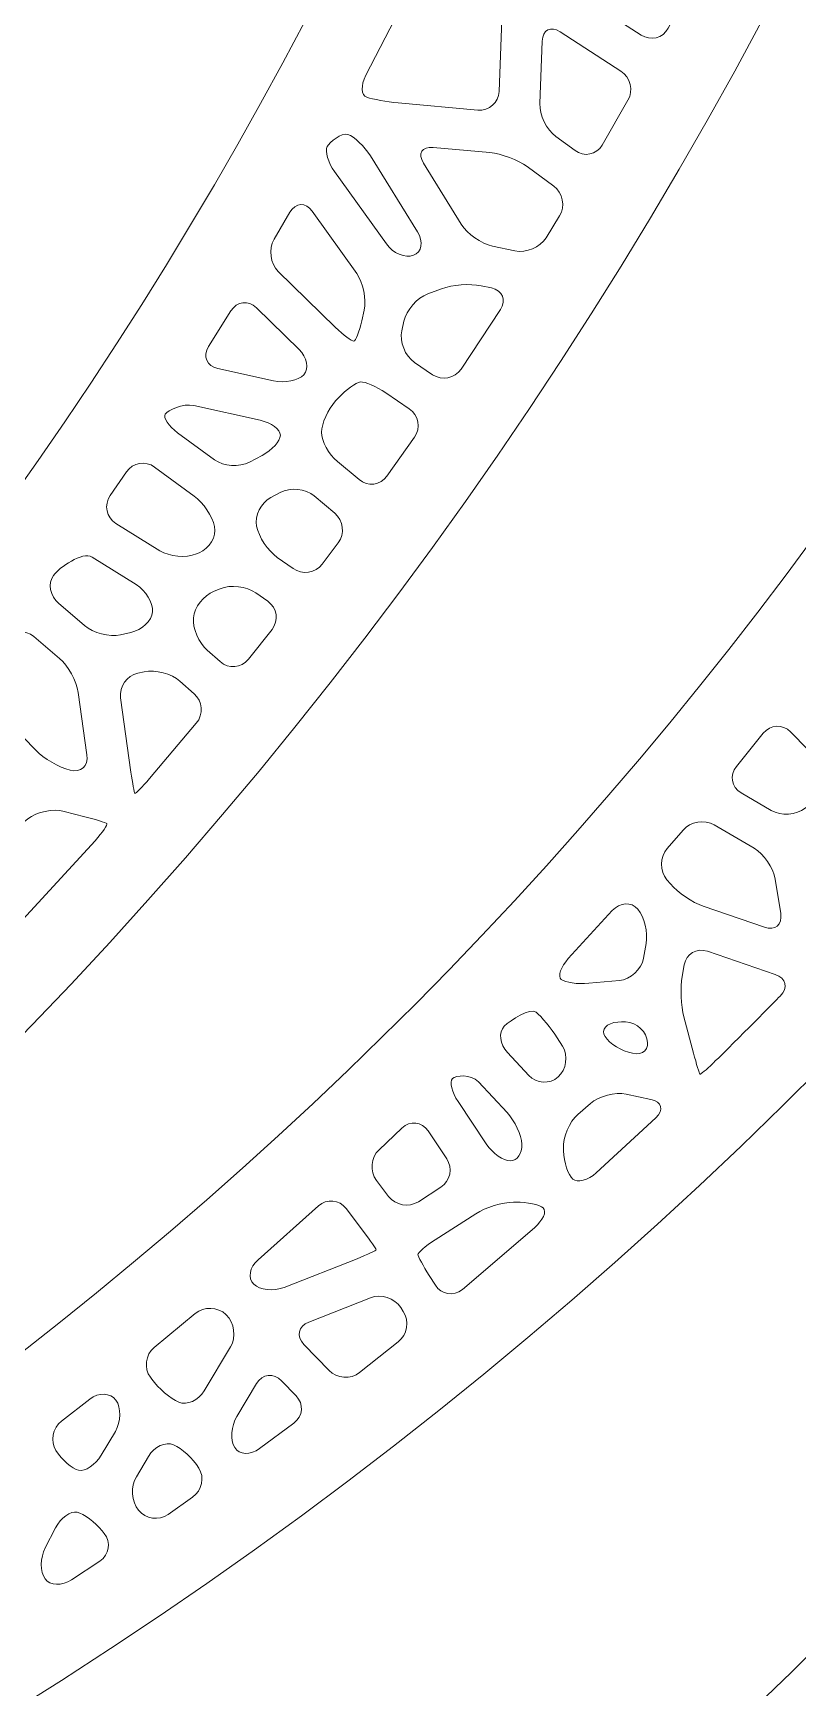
# Model space of a CAD drawing. Header units: inches. Extents: x 8 to 818, y -635 to -10.
# Drawn here: x 628.6 to 680.9, y -411.2 to -298 of the extents above; entities that cross this region are included whole.
import ezdxf

# ---------------------------------------------------------------- set-up
doc = ezdxf.new("R2010")
doc.units = ezdxf.units.IN
doc.header["$MEASUREMENT"] = 0
doc.layers.add('Calque 1', color=7, linetype='Continuous')

# ---------------------------------------------------------------- blocks, each defined once
blk = doc.blocks.new('block 2')
at = {"layer": 'Calque 1', "color": 179, "lineweight": 5, "true_color": 0x262425}
for points, knots in [([(715.86, -64), (715.86, -64), (726.82, -66.29), (726.82, -66.29), (727.36, -66.4), (727.7, -66.93), (727.59, -67.48), (727.59, -67.48), (727.39, -68.45), (727.39, -68.45), (727.27, -68.99), (726.74, -69.34), (726.2, -69.23), (726.2, -69.23), (717.2, -67.34), (717.2, -67.34), (769.2, -199.6), (711.01, -353.81), (579.16, -418.55), (579.16, -418.55), (584.06, -419.58), (584.06, -419.58), (584.61, -419.69), (584.95, -420.22), (584.84, -420.76), (584.84, -420.76), (584.63, -421.74), (584.63, -421.74), (584.52, -422.28), (583.99, -422.63), (583.45, -422.51), (583.45, -422.51), (574.72, -420.69), (574.72, -420.69), (571.92, -422), (569.1, -423.28), (566.24, -424.51), (562.3, -426.21), (560.36, -430.67), (561.85, -434.69), (561.85, -434.69), (561.9, -434.84), (561.9, -434.84), (563.44, -439), (568.05, -441.15), (572.21, -439.61), (738.97, -377.87), (817.84, -186.1), (744.29, -23.11), (739.77, -12.97), (726.88, -9.8), (716.32, -15.85), (716.32, -15.85), (716.32, -15.85), (716.32, -15.85), (705.75, -21.91), (701.37, -33.6), (705.82, -42.17), (709.52, -49.36), (712.86, -56.64), (715.86, -64)], [0, 0, 0, 0, 1, 1, 1, 2, 2, 2, 3, 3, 3, 4, 4, 4, 5, 5, 5, 6, 6, 6, 7, 7, 7, 8, 8, 8, 9, 9, 9, 10, 10, 10, 11, 11, 11, 12, 12, 12, 13, 13, 13, 14, 14, 14, 15, 15, 15, 16, 16, 16, 17, 17, 17, 18, 18, 18, 19, 19, 19, 20, 20, 20, 20]), ([(682.71, -348.18), (683.25, -348.74), (683.2, -349.58), (682.59, -350.06), (682.59, -350.06), (681.38, -351.01), (681.38, -351.01), (680.77, -351.49), (679.72, -351.56), (679.05, -351.17), (679.05, -351.17), (676.99, -349.96), (676.99, -349.96), (676.32, -349.56), (676.17, -348.75), (676.67, -348.15), (676.67, -348.15), (678.5, -345.89), (678.5, -345.89), (678.99, -345.29), (679.83, -345.24), (680.37, -345.8), (680.37, -345.8), (682.71, -348.18), (682.71, -348.18)], [0, 0, 0, 0, 1, 1, 1, 2, 2, 2, 3, 3, 3, 4, 4, 4, 5, 5, 5, 6, 6, 6, 7, 7, 7, 8, 8, 8, 8]), ([(677.88, -353.75), (678.54, -354.14), (679.19, -355.09), (679.32, -355.86), (679.32, -355.86), (679.7, -358.22), (679.7, -358.22), (679.82, -358.99), (679.32, -359.41), (678.59, -359.16), (678.59, -359.16), (674.4, -357.72), (674.4, -357.72), (673.67, -357.47), (672.66, -356.78), (672.16, -356.19), (672.16, -356.19), (671.92, -355.91), (671.92, -355.91), (671.42, -355.31), (671.43, -354.35), (671.94, -353.76), (671.94, -353.76), (673.02, -352.51), (673.02, -352.51), (673.52, -351.92), (674.48, -351.76), (675.15, -352.15), (675.15, -352.15), (677.88, -353.75), (677.88, -353.75)], [0, 0, 0, 0, 1, 1, 1, 2, 2, 2, 3, 3, 3, 4, 4, 4, 5, 5, 5, 6, 6, 6, 7, 7, 7, 8, 8, 8, 9, 9, 9, 10, 10, 10, 10]), ([(669.93, -357.92), (670.37, -358.45), (670.62, -359.5), (670.49, -360.27), (670.49, -360.27), (670.31, -361.28), (670.31, -361.28), (670.18, -362.04), (669.43, -362.73), (668.66, -362.8), (668.66, -362.8), (666.58, -362.99), (666.58, -362.99), (665.8, -363.06), (664.96, -362.94), (664.69, -362.73), (664.43, -362.51), (664.65, -361.87), (665.17, -361.3), (665.17, -361.3), (668.18, -358.02), (668.18, -358.02), (668.7, -357.44), (669.49, -357.4), (669.93, -357.92)], [0, 0, 0, 0, 1, 1, 1, 2, 2, 2, 3, 3, 3, 4, 4, 4, 5, 5, 5, 6, 6, 6, 7, 7, 7, 8, 8, 8, 8]), ([(679.33, -362.39), (680.06, -362.64), (680.22, -363.3), (679.67, -363.86), (679.67, -363.86), (677.15, -366.42), (675.46, -368.08), (675.05, -368.47), (675.05, -368.47), (675.05, -368.47), (674.61, -368.91), (674.21, -369.23), (674.17, -369.2), (674.13, -369.17), (673.93, -368.52), (673.74, -367.77), (673.74, -367.77), (673.07, -365.28), (673.07, -365.28), (672.87, -364.53), (672.82, -363.29), (672.96, -362.52), (672.96, -362.52), (673.1, -361.73), (673.1, -361.73), (673.23, -360.97), (673.94, -360.55), (674.68, -360.8), (674.68, -360.8), (679.33, -362.39), (679.33, -362.39)], [0, 0, 0, 0, 1, 1, 1, 2, 2, 2, 3, 3, 3, 4, 4, 4, 5, 5, 5, 6, 6, 6, 7, 7, 7, 8, 8, 8, 9, 9, 9, 10, 10, 10, 10]), ([(662.96, -364.96), (663.34, -365.27), (663.99, -366.06), (664.41, -366.72), (664.41, -366.72), (664.77, -367.29), (664.77, -367.29), (665.18, -367.95), (665.04, -368.9), (664.47, -369.4), (663.9, -369.91), (662.99, -369.85), (662.46, -369.29), (662.46, -369.29), (661, -367.72), (661, -367.72), (660.47, -367.16), (660.38, -366.35), (660.79, -365.92), (661.2, -365.5), (662.58, -364.65), (662.96, -364.96)], [0, 0, 0, 0, 1, 1, 1, 2, 2, 2, 3, 3, 3, 4, 4, 4, 5, 5, 5, 6, 6, 6, 7, 7, 7, 7]), ([(670.55, -366.78), (670.74, -367.48), (670.29, -367.94), (669.56, -367.78), (668.83, -367.63), (667.98, -367.11), (667.68, -366.64), (667.39, -366.16), (667.77, -365.71), (668.55, -365.64), (668.55, -365.64), (668.8, -365.62), (668.8, -365.62), (669.58, -365.55), (670.36, -366.07), (670.55, -366.78)], [0, 0, 0, 0, 1, 1, 1, 2, 2, 2, 3, 3, 3, 4, 4, 4, 5, 5, 5, 5]), ([(660.98, -371.83), (661.51, -372.4), (661.96, -373.37), (661.99, -374), (662.02, -374.62), (661.66, -375.14), (661.2, -375.14), (660.73, -375.15), (659.99, -374.63), (659.56, -373.98), (659.56, -373.98), (657.63, -371.08), (657.63, -371.08), (657.2, -370.44), (657.02, -369.73), (657.24, -369.51), (657.46, -369.3), (658.49, -369.17), (659.02, -369.73), (659.02, -369.73), (660.98, -371.83), (660.98, -371.83)], [0, 0, 0, 0, 1, 1, 1, 2, 2, 2, 3, 3, 3, 4, 4, 4, 5, 5, 5, 6, 6, 6, 7, 7, 7, 7]), ([(670.81, -370.93), (671.57, -371.09), (671.73, -371.66), (671.16, -372.19), (671.16, -372.19), (667.08, -375.95), (667.08, -375.95), (666.51, -376.47), (665.78, -376.67), (665.47, -376.38), (665.16, -376.1), (664.87, -375.24), (664.84, -374.46), (664.84, -374.46), (664.83, -374.3), (664.83, -374.3), (664.8, -373.53), (665.24, -372.47), (665.83, -371.96), (665.83, -371.96), (666.68, -371.22), (666.68, -371.22), (667.27, -370.7), (668.37, -370.42), (669.13, -370.58), (669.13, -370.58), (670.81, -370.93), (670.81, -370.93)], [0, 0, 0, 0, 1, 1, 1, 2, 2, 2, 3, 3, 3, 4, 4, 4, 5, 5, 5, 6, 6, 6, 7, 7, 7, 8, 8, 8, 9, 9, 9, 9]), ([(656.85, -374.99), (657.28, -375.64), (657.1, -376.51), (656.44, -376.93), (656.44, -376.93), (654.91, -377.93), (654.91, -377.93), (654.26, -378.35), (653.34, -378.18), (652.87, -377.57), (652.87, -377.57), (652.04, -376.47), (652.04, -376.47), (651.58, -375.85), (651.65, -374.91), (652.22, -374.38), (652.22, -374.38), (653.78, -372.89), (653.78, -372.89), (654.34, -372.36), (655.15, -372.45), (655.58, -373.09), (655.58, -373.09), (656.85, -374.99), (656.85, -374.99)], [0, 0, 0, 0, 1, 1, 1, 2, 2, 2, 3, 3, 3, 4, 4, 4, 5, 5, 5, 6, 6, 6, 7, 7, 7, 8, 8, 8, 8]), ([(651.16, -379.98), (651.63, -380.6), (652.02, -381.15), (652.02, -381.21), (652.03, -381.26), (651.44, -381.54), (650.72, -381.83), (650.72, -381.83), (645.73, -383.79), (645.73, -383.79), (645.01, -384.07), (644.07, -383.97), (643.65, -383.57), (643.23, -383.16), (643.36, -382.41), (643.94, -381.9), (643.94, -381.9), (648.07, -378.22), (648.07, -378.22), (648.64, -377.7), (649.5, -377.78), (649.96, -378.4), (649.96, -378.4), (651.16, -379.98), (651.16, -379.98)], [0, 0, 0, 0, 1, 1, 1, 2, 2, 2, 3, 3, 3, 4, 4, 4, 5, 5, 5, 6, 6, 6, 7, 7, 7, 8, 8, 8, 8]), ([(663.45, -378.36), (663.71, -378.6), (663.44, -379.2), (662.85, -379.71), (662.85, -379.71), (657.92, -383.93), (657.92, -383.93), (657.32, -384.42), (656.49, -384.3), (656.08, -383.64), (656.08, -383.64), (655.65, -382.97), (655.65, -382.97), (655.24, -382.32), (654.89, -381.68), (654.88, -381.55), (654.87, -381.42), (655.39, -380.97), (656.05, -380.55), (656.05, -380.55), (658.84, -378.75), (658.84, -378.75), (659.49, -378.33), (660.66, -377.97), (661.43, -377.96), (661.43, -377.96), (661.57, -377.96), (661.57, -377.96), (662.35, -377.95), (663.2, -378.13), (663.45, -378.36)], [0, 0, 0, 0, 1, 1, 1, 2, 2, 2, 3, 3, 3, 4, 4, 4, 5, 5, 5, 6, 6, 6, 7, 7, 7, 8, 8, 8, 9, 9, 9, 10, 10, 10, 10]), ([(653.88, -385.44), (654.3, -386.1), (654.14, -387.03), (653.54, -387.52), (653.54, -387.52), (650.89, -389.62), (650.89, -389.62), (650.28, -390.1), (649.34, -390.04), (648.8, -389.48), (648.8, -389.48), (647.08, -387.69), (647.08, -387.69), (646.54, -387.14), (646.69, -386.45), (647.41, -386.16), (647.41, -386.16), (651.64, -384.5), (651.64, -384.5), (652.36, -384.21), (653.29, -384.52), (653.71, -385.17), (653.71, -385.17), (653.88, -385.44), (653.88, -385.44)], [0, 0, 0, 0, 1, 1, 1, 2, 2, 2, 3, 3, 3, 4, 4, 4, 5, 5, 5, 6, 6, 6, 7, 7, 7, 8, 8, 8, 8]), ([(641.77, -385.67), (642.33, -386.21), (642.46, -387.19), (642.06, -387.86), (642.06, -387.86), (640.26, -390.86), (640.26, -390.86), (639.87, -391.53), (639.08, -391.88), (638.52, -391.64), (637.96, -391.41), (637.12, -390.7), (636.67, -390.07), (636.67, -390.07), (636.58, -389.94), (636.58, -389.94), (636.12, -389.32), (636.24, -388.4), (636.84, -387.91), (636.84, -387.91), (639.65, -385.58), (639.65, -385.58), (640.24, -385.08), (641.19, -385.11), (641.75, -385.65), (641.75, -385.65), (641.77, -385.67), (641.77, -385.67)], [0, 0, 0, 0, 1, 1, 1, 2, 2, 2, 3, 3, 3, 4, 4, 4, 5, 5, 5, 6, 6, 6, 7, 7, 7, 8, 8, 8, 9, 9, 9, 9]), ([(646.55, -391.21), (647.08, -391.77), (647.02, -392.61), (646.4, -393.07), (646.4, -393.07), (644.05, -394.82), (644.05, -394.82), (643.43, -395.28), (642.66, -395.25), (642.35, -394.75), (642.03, -394.24), (642.1, -393.29), (642.5, -392.62), (642.5, -392.62), (643.84, -390.37), (643.84, -390.37), (644.24, -389.71), (645.01, -389.62), (645.55, -390.18), (645.55, -390.18), (646.55, -391.21), (646.55, -391.21)], [0, 0, 0, 0, 1, 1, 1, 2, 2, 2, 3, 3, 3, 4, 4, 4, 5, 5, 5, 6, 6, 6, 7, 7, 7, 7]), ([(634.22, -391.5), (634.59, -392.02), (634.57, -392.98), (634.18, -393.65), (634.18, -393.65), (633.21, -395.27), (633.21, -395.27), (632.81, -395.93), (632.12, -396.4), (631.67, -396.3), (631.23, -396.2), (630.53, -395.6), (630.12, -394.96), (629.72, -394.32), (629.89, -393.41), (630.5, -392.94), (630.5, -392.94), (632.43, -391.44), (632.43, -391.44), (633.04, -390.96), (633.85, -390.99), (634.22, -391.5)], [0, 0, 0, 0, 1, 1, 1, 2, 2, 2, 3, 3, 3, 4, 4, 4, 5, 5, 5, 6, 6, 6, 7, 7, 7, 7]), ([(638.17, -394.56), (638.71, -394.79), (639.49, -395.5), (639.89, -396.15), (640.3, -396.79), (640.11, -397.68), (639.47, -398.13), (639.47, -398.13), (637.79, -399.32), (637.79, -399.32), (637.16, -399.76), (636.24, -399.64), (635.77, -399.04), (635.29, -398.44), (635.22, -397.41), (635.62, -396.74), (635.62, -396.74), (636.45, -395.35), (636.45, -395.35), (636.85, -394.68), (637.62, -394.33), (638.17, -394.56)], [0, 0, 0, 0, 1, 1, 1, 2, 2, 2, 3, 3, 3, 4, 4, 4, 5, 5, 5, 6, 6, 6, 7, 7, 7, 7]), ([(631.57, -399.17), (632.02, -399.27), (632.79, -399.84), (633.28, -400.45), (633.28, -400.45), (633.42, -400.62), (633.42, -400.62), (633.9, -401.23), (633.77, -402.08), (633.13, -402.51), (633.13, -402.51), (631.18, -403.8), (631.18, -403.8), (630.53, -404.23), (629.72, -404.19), (629.37, -403.72), (629.02, -403.24), (629.03, -402.29), (629.39, -401.6), (629.39, -401.6), (630.09, -400.24), (630.09, -400.24), (630.45, -399.55), (631.11, -399.07), (631.57, -399.17)], [0, 0, 0, 0, 1, 1, 1, 2, 2, 2, 3, 3, 3, 4, 4, 4, 5, 5, 5, 6, 6, 6, 7, 7, 7, 8, 8, 8, 8])]:
    blk.add_open_spline(points, degree=3, knots=knots, dxfattribs=at)
blk = doc.blocks.new('block 3')
at = {"layer": 'Calque 1', "color": 179, "lineweight": 5, "true_color": 0x262425}
for points, knots in [([(659.05, -64), (659.05, -64), (670, -66.29), (670, -66.29), (670.54, -66.4), (670.89, -66.93), (670.77, -67.48), (670.77, -67.48), (670.57, -68.45), (670.57, -68.45), (670.46, -68.99), (669.93, -69.34), (669.38, -69.23), (669.38, -69.23), (660.39, -67.34), (660.39, -67.34), (712.38, -199.6), (654.19, -353.81), (522.35, -418.55), (522.35, -418.55), (527.25, -419.58), (527.25, -419.58), (527.79, -419.69), (528.13, -420.22), (528.02, -420.76), (528.02, -420.76), (527.82, -421.74), (527.82, -421.74), (527.7, -422.28), (527.17, -422.63), (526.63, -422.51), (526.63, -422.51), (517.9, -420.69), (517.9, -420.69), (515.1, -422), (512.28, -423.28), (509.42, -424.51), (505.49, -426.21), (503.55, -430.67), (505.03, -434.69), (505.03, -434.69), (505.09, -434.84), (505.09, -434.84), (506.62, -439), (511.23, -441.15), (515.39, -439.61), (682.15, -377.87), (761.02, -186.1), (687.47, -23.11), (682.95, -12.97), (670.06, -9.8), (659.51, -15.85), (659.51, -15.85), (659.51, -15.85), (659.51, -15.85), (648.93, -21.91), (644.56, -33.6), (649, -42.17), (652.7, -49.36), (656.04, -56.64), (659.05, -64)], [0, 0, 0, 0, 1, 1, 1, 2, 2, 2, 3, 3, 3, 4, 4, 4, 5, 5, 5, 6, 6, 6, 7, 7, 7, 8, 8, 8, 9, 9, 9, 10, 10, 10, 11, 11, 11, 12, 12, 12, 13, 13, 13, 14, 14, 14, 15, 15, 15, 16, 16, 16, 17, 17, 17, 18, 18, 18, 19, 19, 19, 20, 20, 20, 20]), ([(668.66, -292.77), (669.37, -292.83), (670.48, -293.22), (671.14, -293.63), (671.14, -293.63), (672.22, -294.32), (672.22, -294.32), (672.88, -294.73), (673.11, -295.63), (672.75, -296.31), (672.75, -296.31), (672.01, -297.66), (672.01, -297.66), (671.64, -298.34), (670.8, -298.55), (670.15, -298.13), (670.15, -298.13), (665.94, -295.4), (665.94, -295.4), (665.29, -294.98), (665.26, -294.25), (665.88, -293.78), (665.88, -293.78), (666.25, -293.5), (666.25, -293.5), (666.87, -293.04), (667.96, -292.7), (668.66, -292.77)], [0, 0, 0, 0, 1, 1, 1, 2, 2, 2, 3, 3, 3, 4, 4, 4, 5, 5, 5, 6, 6, 6, 7, 7, 7, 8, 8, 8, 9, 9, 9, 9]), ([(659.37, -295.09), (660.08, -295.4), (660.64, -296.29), (660.61, -297.07), (660.61, -297.07), (660.43, -301.98), (660.43, -301.98), (660.4, -302.75), (659.75, -303.33), (658.97, -303.26), (658.97, -303.26), (653.53, -302.77), (653.53, -302.77), (652.75, -302.7), (651.79, -302.52), (651.39, -302.38), (650.99, -302.24), (650.96, -301.57), (651.32, -300.88), (651.32, -300.88), (654.59, -294.51), (654.59, -294.51), (654.94, -293.82), (655.81, -293.51), (656.52, -293.82), (656.52, -293.82), (659.37, -295.09), (659.37, -295.09)], [0, 0, 0, 0, 1, 1, 1, 2, 2, 2, 3, 3, 3, 4, 4, 4, 5, 5, 5, 6, 6, 6, 7, 7, 7, 8, 8, 8, 9, 9, 9, 9]), ([(668.77, -300.6), (669.42, -301.02), (669.64, -301.92), (669.25, -302.59), (669.25, -302.59), (667.48, -305.65), (667.48, -305.65), (667.09, -306.32), (666.25, -306.49), (665.63, -306.03), (665.63, -306.03), (664.31, -305.07), (664.31, -305.07), (663.68, -304.61), (663.2, -303.6), (663.22, -302.82), (663.22, -302.82), (663.38, -298.55), (663.38, -298.55), (663.41, -297.77), (663.96, -297.48), (664.61, -297.91), (664.61, -297.91), (668.77, -300.6), (668.77, -300.6)], [0, 0, 0, 0, 1, 1, 1, 2, 2, 2, 3, 3, 3, 4, 4, 4, 5, 5, 5, 6, 6, 6, 7, 7, 7, 8, 8, 8, 8]), ([(650.09, -304.92), (650.53, -305.07), (651.22, -305.74), (651.63, -306.39), (651.63, -306.39), (654.86, -311.6), (654.86, -311.6), (655.27, -312.26), (655.14, -312.98), (654.58, -313.19), (654.01, -313.4), (653.17, -313.05), (652.72, -312.42), (652.72, -312.42), (649.18, -307.47), (649.18, -307.47), (648.73, -306.84), (648.5, -306.07), (648.67, -305.76), (648.84, -305.46), (649.65, -304.77), (650.09, -304.92)], [0, 0, 0, 0, 1, 1, 1, 2, 2, 2, 3, 3, 3, 4, 4, 4, 5, 5, 5, 6, 6, 6, 7, 7, 7, 7]), ([(659.81, -306.17), (660.58, -306.24), (661.73, -306.67), (662.36, -307.13), (662.36, -307.13), (664.17, -308.46), (664.17, -308.46), (664.79, -308.92), (664.97, -309.84), (664.57, -310.5), (664.57, -310.5), (663.65, -311.99), (663.65, -311.99), (663.24, -312.65), (662.28, -313.05), (661.52, -312.89), (661.52, -312.89), (659.98, -312.56), (659.98, -312.56), (659.22, -312.4), (658.26, -311.73), (657.85, -311.07), (657.85, -311.07), (655.26, -306.89), (655.26, -306.89), (654.85, -306.23), (655.15, -305.75), (655.92, -305.82), (655.92, -305.82), (659.81, -306.17), (659.81, -306.17)], [0, 0, 0, 0, 1, 1, 1, 2, 2, 2, 3, 3, 3, 4, 4, 4, 5, 5, 5, 6, 6, 6, 7, 7, 7, 8, 8, 8, 9, 9, 9, 10, 10, 10, 10]), ([(650.69, -314.43), (651.14, -315.06), (651.37, -316.2), (651.2, -316.95), (651.2, -316.95), (651.04, -317.67), (651.04, -317.67), (650.87, -318.43), (650.62, -319.06), (650.49, -319.07), (650.35, -319.08), (649.79, -318.65), (649.23, -318.11), (649.23, -318.11), (645.33, -314.3), (645.33, -314.3), (644.78, -313.76), (644.65, -312.77), (645.04, -312.1), (645.04, -312.1), (646.12, -310.25), (646.12, -310.25), (646.51, -309.58), (647.2, -309.55), (647.65, -310.18), (647.65, -310.18), (650.69, -314.43), (650.69, -314.43)], [0, 0, 0, 0, 1, 1, 1, 2, 2, 2, 3, 3, 3, 4, 4, 4, 5, 5, 5, 6, 6, 6, 7, 7, 7, 8, 8, 8, 9, 9, 9, 9]), ([(659.91, -315.43), (660.67, -315.6), (660.94, -316.26), (660.52, -316.91), (660.52, -316.91), (657.84, -320.98), (657.84, -320.98), (657.4, -321.62), (656.52, -321.79), (655.88, -321.36), (655.88, -321.36), (654.64, -320.52), (654.64, -320.52), (654, -320.08), (653.61, -319.11), (653.78, -318.35), (653.78, -318.35), (653.92, -317.7), (653.92, -317.7), (654.09, -316.95), (654.83, -316.1), (655.56, -315.83), (655.56, -315.83), (656.5, -315.48), (656.5, -315.48), (657.23, -315.21), (658.44, -315.12), (659.2, -315.28), (659.2, -315.28), (659.91, -315.43), (659.91, -315.43)], [0, 0, 0, 0, 1, 1, 1, 2, 2, 2, 3, 3, 3, 4, 4, 4, 5, 5, 5, 6, 6, 6, 7, 7, 7, 8, 8, 8, 9, 9, 9, 10, 10, 10, 10]), ([(646.75, -319.63), (647.3, -320.17), (647.45, -320.95), (647.07, -321.36), (646.7, -321.76), (645.77, -321.96), (645.01, -321.79), (645.01, -321.79), (641.19, -320.94), (641.19, -320.94), (640.43, -320.77), (640.15, -320.1), (640.56, -319.44), (640.56, -319.44), (642.09, -317), (642.09, -317), (642.49, -316.34), (643.28, -316.24), (643.84, -316.79), (643.84, -316.79), (646.75, -319.63), (646.75, -319.63)], [0, 0, 0, 0, 1, 1, 1, 2, 2, 2, 3, 3, 3, 4, 4, 4, 5, 5, 5, 6, 6, 6, 7, 7, 7, 7]), ([(654.29, -323.69), (654.93, -324.12), (655.09, -325), (654.65, -325.63), (654.65, -325.63), (652.76, -328.3), (652.76, -328.3), (652.31, -328.93), (651.45, -329.04), (650.86, -328.54), (650.86, -328.54), (649.37, -327.3), (649.37, -327.3), (648.78, -326.8), (648.29, -325.9), (648.29, -325.3), (648.29, -324.7), (648.72, -323.74), (649.24, -323.16), (649.24, -323.16), (649.44, -322.95), (649.44, -322.95), (649.96, -322.38), (650.64, -321.89), (650.95, -321.86), (651.26, -321.83), (652.04, -322.17), (652.68, -322.6), (652.68, -322.6), (654.29, -323.69), (654.29, -323.69)], [0, 0, 0, 0, 1, 1, 1, 2, 2, 2, 3, 3, 3, 4, 4, 4, 5, 5, 5, 6, 6, 6, 7, 7, 7, 8, 8, 8, 9, 9, 9, 10, 10, 10, 10]), ([(644.09, -324.48), (644.85, -324.65), (645.47, -325.11), (645.47, -325.5), (645.47, -325.89), (644.91, -326.51), (644.22, -326.88), (644.22, -326.88), (643.35, -327.34), (643.35, -327.34), (642.66, -327.71), (641.59, -327.63), (640.96, -327.18), (640.96, -327.18), (638.44, -325.33), (638.44, -325.33), (637.82, -324.87), (637.44, -324.3), (637.6, -324.05), (637.76, -323.8), (638.8, -323.3), (639.56, -323.47), (639.56, -323.47), (644.09, -324.48), (644.09, -324.48)], [0, 0, 0, 0, 1, 1, 1, 2, 2, 2, 3, 3, 3, 4, 4, 4, 5, 5, 5, 6, 6, 6, 7, 7, 7, 8, 8, 8, 8]), ([(639.57, -329.66), (640.2, -330.11), (640.82, -331.06), (640.97, -331.75), (641.11, -332.44), (640.63, -333.25), (639.91, -333.54), (639.91, -333.54), (639.73, -333.62), (639.73, -333.62), (639.01, -333.91), (637.88, -333.81), (637.22, -333.4), (637.22, -333.4), (634.22, -331.54), (634.22, -331.54), (633.56, -331.13), (633.39, -330.27), (633.83, -329.63), (633.83, -329.63), (634.94, -328.01), (634.94, -328.01), (635.38, -327.37), (636.25, -327.22), (636.87, -327.68), (636.87, -327.68), (639.57, -329.66), (639.57, -329.66)], [0, 0, 0, 0, 1, 1, 1, 2, 2, 2, 3, 3, 3, 4, 4, 4, 5, 5, 5, 6, 6, 6, 7, 7, 7, 8, 8, 8, 9, 9, 9, 9]), ([(649.19, -330.83), (649.78, -331.33), (649.89, -332.24), (649.43, -332.87), (649.43, -332.87), (648.34, -334.32), (648.34, -334.32), (647.87, -334.93), (646.97, -335.07), (646.34, -334.62), (646.34, -334.62), (645.26, -333.86), (645.26, -333.86), (644.63, -333.41), (643.99, -332.45), (643.84, -331.73), (643.7, -331.01), (644.14, -330.12), (644.82, -329.76), (644.82, -329.76), (645.46, -329.41), (645.46, -329.41), (646.14, -329.05), (647.19, -329.16), (647.79, -329.65), (647.79, -329.65), (649.19, -330.83), (649.19, -330.83)], [0, 0, 0, 0, 1, 1, 1, 2, 2, 2, 3, 3, 3, 4, 4, 4, 5, 5, 5, 6, 6, 6, 7, 7, 7, 8, 8, 8, 9, 9, 9, 9]), ([(635.61, -335.72), (636.27, -336.13), (636.77, -336.97), (636.72, -337.58), (636.67, -338.2), (636, -338.83), (635.24, -338.99), (635.24, -338.99), (634.53, -339.15), (634.53, -339.15), (633.77, -339.31), (632.66, -339.03), (632.07, -338.52), (632.07, -338.52), (630.3, -337), (630.3, -337), (629.71, -336.5), (629.55, -335.64), (629.95, -335.09), (630.35, -334.54), (631.93, -333.43), (632.59, -333.84), (632.59, -333.84), (635.61, -335.72), (635.61, -335.72)], [0, 0, 0, 0, 1, 1, 1, 2, 2, 2, 3, 3, 3, 4, 4, 4, 5, 5, 5, 6, 6, 6, 7, 7, 7, 8, 8, 8, 8]), ([(644.61, -336.86), (645.25, -337.31), (645.37, -338.18), (644.9, -338.79), (644.9, -338.79), (643.29, -340.82), (643.29, -340.82), (642.8, -341.43), (641.93, -341.5), (641.35, -340.99), (641.35, -340.99), (640.47, -340.21), (640.47, -340.21), (639.88, -339.69), (639.46, -338.7), (639.52, -337.99), (639.57, -337.28), (640.21, -336.47), (640.93, -336.17), (640.93, -336.17), (641.35, -336), (641.35, -336), (642.06, -335.71), (643.17, -335.84), (643.8, -336.29), (643.8, -336.29), (644.61, -336.86), (644.61, -336.86)], [0, 0, 0, 0, 1, 1, 1, 2, 2, 2, 3, 3, 3, 4, 4, 4, 5, 5, 5, 6, 6, 6, 7, 7, 7, 8, 8, 8, 9, 9, 9, 9]), ([(630.36, -340.77), (630.95, -341.28), (631.52, -342.32), (631.63, -343.09), (631.63, -343.09), (632.23, -347.37), (632.23, -347.37), (632.34, -348.14), (631.82, -348.61), (631.08, -348.41), (630.34, -348.22), (629.28, -347.61), (628.74, -347.05), (628.74, -347.05), (625.32, -343.56), (625.32, -343.56), (624.77, -343.01), (624.72, -342.05), (625.19, -341.44), (625.19, -341.44), (626.69, -339.48), (626.69, -339.48), (627.16, -338.87), (628.02, -338.77), (628.61, -339.28), (628.61, -339.28), (630.36, -340.77), (630.36, -340.77)], [0, 0, 0, 0, 1, 1, 1, 2, 2, 2, 3, 3, 3, 4, 4, 4, 5, 5, 5, 6, 6, 6, 7, 7, 7, 8, 8, 8, 9, 9, 9, 9]), ([(639.57, -343.18), (640.15, -343.69), (640.22, -344.6), (639.72, -345.2), (639.72, -345.2), (636.52, -348.99), (636.52, -348.99), (636.01, -349.58), (635.56, -350.03), (635.52, -350), (635.48, -349.96), (635.35, -349.3), (635.25, -348.54), (635.25, -348.54), (634.54, -343.47), (634.54, -343.47), (634.43, -342.7), (634.96, -341.94), (635.72, -341.78), (635.72, -341.78), (636.16, -341.68), (636.16, -341.68), (636.92, -341.52), (638.02, -341.81), (638.6, -342.32), (638.6, -342.32), (639.57, -343.18), (639.57, -343.18)], [0, 0, 0, 0, 1, 1, 1, 2, 2, 2, 3, 3, 3, 4, 4, 4, 5, 5, 5, 6, 6, 6, 7, 7, 7, 8, 8, 8, 9, 9, 9, 9]), ([(632.09, -351.6), (632.85, -351.79), (633.52, -352.01), (633.6, -352.07), (633.68, -352.13), (633.31, -352.66), (632.79, -353.24), (632.79, -353.24), (627.07, -359.47), (627.07, -359.47), (626.54, -360.04), (626, -359.88), (625.88, -359.11), (625.88, -359.11), (625.31, -355.57), (625.31, -355.57), (625.19, -354.81), (625.59, -353.79), (626.2, -353.31), (626.2, -353.31), (628.2, -351.74), (628.2, -351.74), (628.81, -351.26), (629.93, -351.03), (630.68, -351.23), (630.68, -351.23), (632.09, -351.6), (632.09, -351.6)], [0, 0, 0, 0, 1, 1, 1, 2, 2, 2, 3, 3, 3, 4, 4, 4, 5, 5, 5, 6, 6, 6, 7, 7, 7, 8, 8, 8, 9, 9, 9, 9])]:
    blk.add_open_spline(points, degree=3, knots=knots, dxfattribs=at)
blk = doc.blocks.new('block 4')
at = {"layer": 'Calque 1', "color": 179, "lineweight": 5, "true_color": 0x262425}
blk.add_open_spline([(602.23, -64), (602.23, -64), (613.18, -66.29), (613.18, -66.29), (613.72, -66.4), (614.07, -66.93), (613.96, -67.48), (613.96, -67.48), (613.75, -68.45), (613.75, -68.45), (613.64, -68.99), (613.11, -69.34), (612.57, -69.23), (612.57, -69.23), (603.57, -67.34), (603.57, -67.34), (655.56, -199.6), (597.38, -353.81), (465.53, -418.55), (465.53, -418.55), (470.43, -419.58), (470.43, -419.58), (470.97, -419.69), (471.32, -420.22), (471.2, -420.76), (471.2, -420.76), (471, -421.74), (471, -421.74), (470.89, -422.28), (470.36, -422.63), (469.82, -422.51), (469.82, -422.51), (461.08, -420.69), (461.08, -420.69), (458.29, -422), (455.46, -423.28), (452.6, -424.51), (448.67, -426.21), (446.73, -430.67), (448.21, -434.69), (448.21, -434.69), (448.27, -434.84), (448.27, -434.84), (449.8, -439), (454.42, -441.15), (458.57, -439.61), (625.34, -377.87), (704.2, -186.1), (630.65, -23.11), (626.13, -12.97), (613.24, -9.8), (602.69, -15.85), (602.69, -15.85), (602.69, -15.85), (602.69, -15.85), (592.11, -21.91), (587.74, -33.6), (592.19, -42.17), (595.88, -49.36), (599.22, -56.64), (602.23, -64)], degree=3, knots=[0, 0, 0, 0, 1, 1, 1, 2, 2, 2, 3, 3, 3, 4, 4, 4, 5, 5, 5, 6, 6, 6, 7, 7, 7, 8, 8, 8, 9, 9, 9, 10, 10, 10, 11, 11, 11, 12, 12, 12, 13, 13, 13, 14, 14, 14, 15, 15, 15, 16, 16, 16, 17, 17, 17, 18, 18, 18, 19, 19, 19, 20, 20, 20, 20], dxfattribs=at)
blk = doc.blocks.new('block 5')
at = {"layer": 'Calque 1', "color": 179, "lineweight": 5, "true_color": 0x262425}
blk.add_open_spline([(550.89, -64), (550.89, -64), (561.84, -66.29), (561.84, -66.29), (562.38, -66.4), (562.73, -66.93), (562.62, -67.48), (562.62, -67.48), (562.41, -68.45), (562.41, -68.45), (562.3, -68.99), (561.77, -69.34), (561.23, -69.23), (561.23, -69.23), (552.23, -67.34), (552.23, -67.34), (604.22, -199.6), (546.04, -353.81), (414.19, -418.55), (414.19, -418.55), (419.09, -419.58), (419.09, -419.58), (419.63, -419.69), (419.98, -420.22), (419.86, -420.76), (419.86, -420.76), (419.66, -421.74), (419.66, -421.74), (419.55, -422.28), (419.02, -422.63), (418.48, -422.51), (418.48, -422.51), (409.74, -420.69), (409.74, -420.69), (406.95, -422), (404.12, -423.28), (401.26, -424.51), (397.33, -426.21), (395.39, -430.67), (396.87, -434.69), (396.87, -434.69), (396.93, -434.84), (396.93, -434.84), (398.46, -439), (403.08, -441.15), (407.23, -439.61), (574, -377.87), (652.86, -186.1), (579.31, -23.11), (574.8, -12.97), (561.9, -9.8), (551.35, -15.85), (551.35, -15.85), (551.35, -15.85), (551.35, -15.85), (540.78, -21.91), (536.4, -33.6), (540.85, -42.17), (544.54, -49.36), (547.89, -56.64), (550.89, -64)], degree=3, knots=[0, 0, 0, 0, 1, 1, 1, 2, 2, 2, 3, 3, 3, 4, 4, 4, 5, 5, 5, 6, 6, 6, 7, 7, 7, 8, 8, 8, 9, 9, 9, 10, 10, 10, 11, 11, 11, 12, 12, 12, 13, 13, 13, 14, 14, 14, 15, 15, 15, 16, 16, 16, 17, 17, 17, 18, 18, 18, 19, 19, 19, 20, 20, 20, 20], dxfattribs=at)
blk = doc.blocks.new('block 13')
at = {"layer": 'Calque 1', "color": 179, "lineweight": 5, "true_color": 0x262425}
blk.add_open_spline([(719.69, -361.55), (719.69, -361.55), (724.17, -371.8), (724.17, -371.8), (724.39, -372.31), (724.16, -372.9), (723.65, -373.12), (723.65, -373.12), (722.74, -373.52), (722.74, -373.52), (722.23, -373.74), (721.64, -373.51), (721.42, -373), (721.42, -373), (717.74, -364.58), (717.74, -364.58), (640.06, -483.56), (480.64, -525.46), (351.5, -455.49), (351.5, -455.49), (353.5, -460.08), (353.5, -460.08), (353.72, -460.58), (353.49, -461.17), (352.98, -461.39), (352.98, -461.39), (352.07, -461.79), (352.07, -461.79), (351.56, -462.01), (350.97, -461.78), (350.75, -461.28), (350.75, -461.28), (347.18, -453.1), (347.18, -453.1), (344.49, -451.58), (341.81, -450.02), (339.15, -448.4), (335.49, -446.18), (330.73, -447.18), (328.31, -450.72), (328.31, -450.72), (328.22, -450.85), (328.22, -450.85), (325.72, -454.51), (326.64, -459.52), (330.3, -462.02), (477.23, -562.19), (679.23, -515.4), (769.49, -361.03), (775.14, -351.48), (770.26, -339.13), (759.21, -334.03), (759.21, -334.03), (759.21, -334.03), (759.21, -334.03), (748.15, -328.92), (736.08, -332.12), (731.67, -340.71), (727.95, -347.89), (723.95, -354.84), (719.69, -361.55)], degree=3, knots=[0, 0, 0, 0, 1, 1, 1, 2, 2, 2, 3, 3, 3, 4, 4, 4, 5, 5, 5, 6, 6, 6, 7, 7, 7, 8, 8, 8, 9, 9, 9, 10, 10, 10, 11, 11, 11, 12, 12, 12, 13, 13, 13, 14, 14, 14, 15, 15, 15, 16, 16, 16, 17, 17, 17, 18, 18, 18, 19, 19, 19, 20, 20, 20, 20], dxfattribs=at)

msp = doc.modelspace()

# ---------------------------------------------------------------- block references
at = {"layer": 'Calque 1'}
for name in ['block 5', 'block 4', 'block 3', 'block 2', 'block 13']:
    msp.add_blockref(name, (0, 0), dxfattribs=at)

doc.saveas('drawing.dxf')
